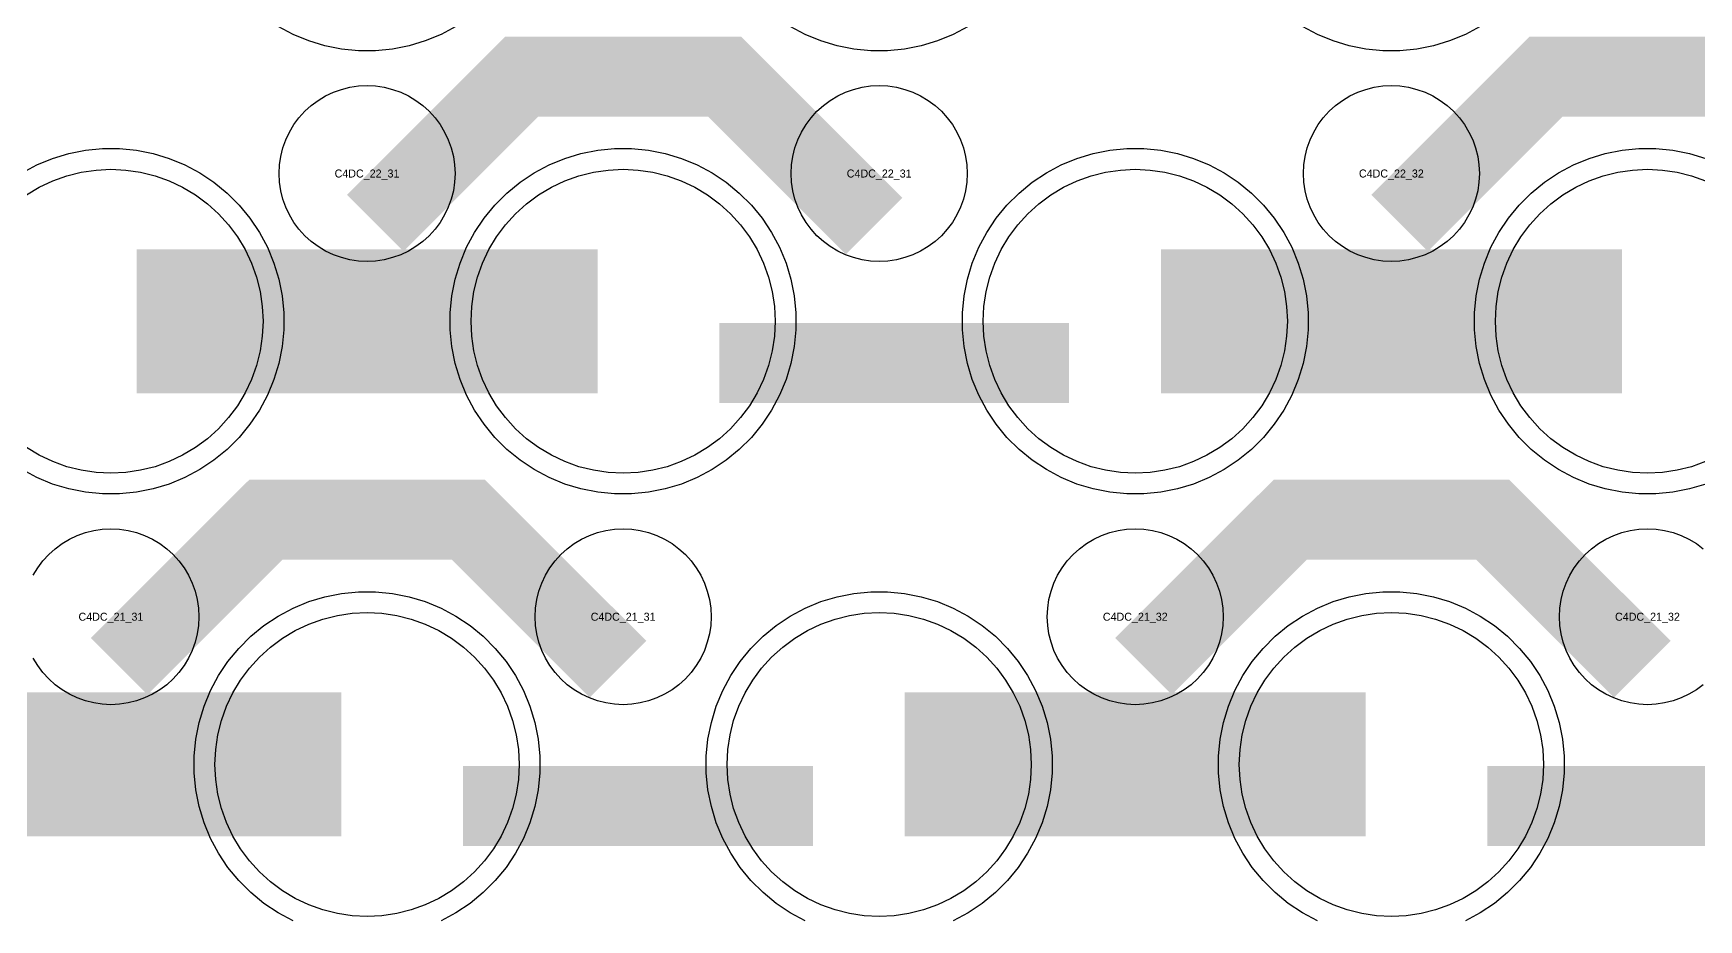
# Model space of a CAD drawing. Extents: x -11880 to 11880, y -14992 to 14992.
# Drawn here: x -2104 to -1584, y -11978 to -11701 of the extents above; entities that cross this region are included whole.
import ezdxf
from ezdxf.enums import TextEntityAlignment as Align

# ---------------------------------------------------------------- set-up
doc = ezdxf.new("R2010")
doc.units = 0
doc.header["$MEASUREMENT"] = 0
for name, color, linetype in [('GDS_775_DT_237', 138, 'CONTINUOUS'), ('RDL1_FS', 34, 'CONTINUOUS'), ('RDL_BS', 160, 'CONTINUOUS')]:
    doc.layers.add(name, color=color, linetype=linetype)

msp = doc.modelspace()

# ---------------------------------------------------------------- linework, layer by layer
at = {"layer": 'RDL1_FS'}
for points in [[(-2106.395, -11751.653), (-2102.395, -11749.255), (-2098.181, -11747.263), (-2093.791, -11745.691), (-2089.268, -11744.559), (-2084.657, -11743.875), (-2080, -11743.646), (-2075.343, -11743.875), (-2070.732, -11744.559), (-2066.209, -11745.691), (-2061.819, -11747.263), (-2057.605, -11749.255), (-2053.605, -11751.653), (-2049.86, -11754.431), (-2046.406, -11757.561), (-2043.276, -11761.015), (-2040.498, -11764.76), (-2038.1, -11768.76), (-2036.108, -11772.974), (-2034.536, -11777.364), (-2033.404, -11781.887), (-2032.72, -11786.498), (-2032.491, -11791.155), (-2032.72, -11795.812), (-2033.404, -11800.423), (-2034.536, -11804.946), (-2036.108, -11809.336), (-2038.1, -11813.55), (-2040.498, -11817.55), (-2043.276, -11821.295), (-2046.406, -11824.749), (-2049.86, -11827.879), (-2053.605, -11830.657), (-2057.605, -11833.055), (-2061.819, -11835.047), (-2066.209, -11836.619), (-2070.732, -11837.751), (-2075.343, -11838.435), (-2080, -11838.664), (-2084.657, -11838.435), (-2089.268, -11837.751), (-2093.791, -11836.619), (-2098.181, -11835.047), (-2102.395, -11833.055), (-2106.395, -11830.657)], [(-1581.819, -11835.047), (-1586.209, -11836.619), (-1590.732, -11837.751), (-1595.343, -11838.435), (-1600, -11838.664), (-1604.657, -11838.435), (-1609.268, -11837.751), (-1613.791, -11836.619), (-1618.181, -11835.047), (-1622.395, -11833.055), (-1626.395, -11830.657), (-1630.14, -11827.879), (-1633.594, -11824.749), (-1636.724, -11821.295), (-1639.502, -11817.55), (-1641.9, -11813.55), (-1643.892, -11809.336), (-1645.464, -11804.946), (-1646.596, -11800.423), (-1647.28, -11795.812), (-1647.509, -11791.155), (-1647.28, -11786.498), (-1646.596, -11781.887), (-1645.464, -11777.364), (-1643.892, -11772.974), (-1641.9, -11768.76), (-1639.502, -11764.76), (-1636.724, -11761.015), (-1633.594, -11757.561), (-1630.14, -11754.431), (-1626.395, -11751.653), (-1622.395, -11749.255), (-1618.181, -11747.263), (-1613.791, -11745.691), (-1609.268, -11744.559), (-1604.657, -11743.875), (-1600, -11743.646), (-1595.343, -11743.875), (-1590.732, -11744.559), (-1586.209, -11745.691), (-1581.819, -11747.263)]]:
    msp.add_lwpolyline(points, dxfattribs=at)
for points in [[(-1920, -11838.664), (-1924.657, -11838.435), (-1929.268, -11837.751), (-1933.791, -11836.619), (-1938.181, -11835.047), (-1942.395, -11833.055), (-1946.395, -11830.657), (-1950.14, -11827.879), (-1953.594, -11824.749), (-1956.724, -11821.295), (-1959.502, -11817.55), (-1961.9, -11813.55), (-1963.892, -11809.336), (-1965.464, -11804.946), (-1966.596, -11800.423), (-1967.28, -11795.812), (-1967.509, -11791.155), (-1967.28, -11786.498), (-1966.596, -11781.887), (-1965.464, -11777.364), (-1963.892, -11772.974), (-1961.9, -11768.76), (-1959.502, -11764.76), (-1956.724, -11761.015), (-1953.594, -11757.561), (-1950.14, -11754.431), (-1946.395, -11751.653), (-1942.395, -11749.255), (-1938.181, -11747.263), (-1933.791, -11745.691), (-1929.268, -11744.559), (-1924.657, -11743.875), (-1920, -11743.646), (-1915.343, -11743.875), (-1910.732, -11744.559), (-1906.209, -11745.691), (-1901.819, -11747.263), (-1897.605, -11749.255), (-1893.605, -11751.653), (-1889.86, -11754.431), (-1886.406, -11757.561), (-1883.276, -11761.015), (-1880.498, -11764.76), (-1878.1, -11768.76), (-1876.108, -11772.974), (-1874.536, -11777.364), (-1873.404, -11781.887), (-1872.72, -11786.498), (-1872.491, -11791.155), (-1872.72, -11795.812), (-1873.404, -11800.423), (-1874.536, -11804.946), (-1876.108, -11809.336), (-1878.1, -11813.55), (-1880.498, -11817.55), (-1883.276, -11821.295), (-1886.406, -11824.749), (-1889.86, -11827.879), (-1893.605, -11830.657), (-1897.605, -11833.055), (-1901.819, -11835.047), (-1906.209, -11836.619), (-1910.732, -11837.751), (-1915.343, -11838.435)], [(-1760, -11838.664), (-1764.657, -11838.435), (-1769.268, -11837.751), (-1773.791, -11836.619), (-1778.181, -11835.047), (-1782.395, -11833.055), (-1786.395, -11830.657), (-1790.14, -11827.879), (-1793.594, -11824.749), (-1796.724, -11821.295), (-1799.502, -11817.55), (-1801.9, -11813.55), (-1803.892, -11809.336), (-1805.464, -11804.946), (-1806.596, -11800.423), (-1807.28, -11795.812), (-1807.509, -11791.155), (-1807.28, -11786.498), (-1806.596, -11781.887), (-1805.464, -11777.364), (-1803.892, -11772.974), (-1801.9, -11768.76), (-1799.502, -11764.76), (-1796.724, -11761.015), (-1793.594, -11757.561), (-1790.14, -11754.431), (-1786.395, -11751.653), (-1782.395, -11749.255), (-1778.181, -11747.263), (-1773.791, -11745.691), (-1769.268, -11744.559), (-1764.657, -11743.875), (-1760, -11743.646), (-1755.343, -11743.875), (-1750.732, -11744.559), (-1746.209, -11745.691), (-1741.819, -11747.263), (-1737.605, -11749.255), (-1733.605, -11751.653), (-1729.86, -11754.431), (-1726.406, -11757.561), (-1723.276, -11761.015), (-1720.498, -11764.76), (-1718.1, -11768.76), (-1716.108, -11772.974), (-1714.536, -11777.364), (-1713.404, -11781.887), (-1712.72, -11786.498), (-1712.491, -11791.155), (-1712.72, -11795.812), (-1713.404, -11800.423), (-1714.536, -11804.946), (-1716.108, -11809.336), (-1718.1, -11813.55), (-1720.498, -11817.55), (-1723.276, -11821.295), (-1726.406, -11824.749), (-1729.86, -11827.879), (-1733.605, -11830.657), (-1737.605, -11833.055), (-1741.819, -11835.047), (-1746.209, -11836.619), (-1750.732, -11837.751), (-1755.343, -11838.435)], [(-2000, -11977.229), (-2004.657, -11977), (-2009.268, -11976.316), (-2013.791, -11975.184), (-2018.181, -11973.612), (-2022.395, -11971.62), (-2026.395, -11969.222), (-2030.14, -11966.444), (-2033.594, -11963.314), (-2036.724, -11959.86), (-2039.502, -11956.115), (-2041.9, -11952.115), (-2043.892, -11947.901), (-2045.464, -11943.511), (-2046.596, -11938.988), (-2047.28, -11934.377), (-2047.509, -11929.72), (-2047.28, -11925.063), (-2046.596, -11920.452), (-2045.464, -11915.929), (-2043.892, -11911.539), (-2041.9, -11907.325), (-2039.502, -11903.325), (-2036.724, -11899.58), (-2033.594, -11896.126), (-2030.14, -11892.996), (-2026.395, -11890.218), (-2022.395, -11887.82), (-2018.181, -11885.828), (-2013.791, -11884.256), (-2009.268, -11883.124), (-2004.657, -11882.44), (-2000, -11882.211), (-1995.343, -11882.44), (-1990.732, -11883.124), (-1986.209, -11884.256), (-1981.819, -11885.828), (-1977.605, -11887.82), (-1973.605, -11890.218), (-1969.86, -11892.996), (-1966.406, -11896.126), (-1963.276, -11899.58), (-1960.498, -11903.325), (-1958.1, -11907.325), (-1956.108, -11911.539), (-1954.536, -11915.929), (-1953.404, -11920.452), (-1952.72, -11925.063), (-1952.491, -11929.72), (-1952.72, -11934.377), (-1953.404, -11938.988), (-1954.536, -11943.511), (-1956.108, -11947.901), (-1958.1, -11952.115), (-1960.498, -11956.115), (-1963.276, -11959.86), (-1966.406, -11963.314), (-1969.86, -11966.444), (-1973.605, -11969.222), (-1977.605, -11971.62), (-1981.819, -11973.612), (-1986.209, -11975.184), (-1990.732, -11976.316), (-1995.343, -11977)], [(-1840, -11977.229), (-1844.657, -11977), (-1849.268, -11976.316), (-1853.791, -11975.184), (-1858.181, -11973.612), (-1862.395, -11971.62), (-1866.395, -11969.222), (-1870.14, -11966.444), (-1873.594, -11963.314), (-1876.724, -11959.86), (-1879.502, -11956.115), (-1881.9, -11952.115), (-1883.892, -11947.901), (-1885.464, -11943.511), (-1886.596, -11938.988), (-1887.28, -11934.377), (-1887.509, -11929.72), (-1887.28, -11925.063), (-1886.596, -11920.452), (-1885.464, -11915.929), (-1883.892, -11911.539), (-1881.9, -11907.325), (-1879.502, -11903.325), (-1876.724, -11899.58), (-1873.594, -11896.126), (-1870.14, -11892.996), (-1866.395, -11890.218), (-1862.395, -11887.82), (-1858.181, -11885.828), (-1853.791, -11884.256), (-1849.268, -11883.124), (-1844.657, -11882.44), (-1840, -11882.211), (-1835.343, -11882.44), (-1830.732, -11883.124), (-1826.209, -11884.256), (-1821.819, -11885.828), (-1817.605, -11887.82), (-1813.605, -11890.218), (-1809.86, -11892.996), (-1806.406, -11896.126), (-1803.276, -11899.58), (-1800.498, -11903.325), (-1798.1, -11907.325), (-1796.108, -11911.539), (-1794.536, -11915.929), (-1793.404, -11920.452), (-1792.72, -11925.063), (-1792.491, -11929.72), (-1792.72, -11934.377), (-1793.404, -11938.988), (-1794.536, -11943.511), (-1796.108, -11947.901), (-1798.1, -11952.115), (-1800.498, -11956.115), (-1803.276, -11959.86), (-1806.406, -11963.314), (-1809.86, -11966.444), (-1813.605, -11969.222), (-1817.605, -11971.62), (-1821.819, -11973.612), (-1826.209, -11975.184), (-1830.732, -11976.316), (-1835.343, -11977)], [(-1680, -11977.229), (-1684.657, -11977), (-1689.268, -11976.316), (-1693.791, -11975.184), (-1698.181, -11973.612), (-1702.395, -11971.62), (-1706.395, -11969.222), (-1710.14, -11966.444), (-1713.594, -11963.314), (-1716.724, -11959.86), (-1719.502, -11956.115), (-1721.9, -11952.115), (-1723.892, -11947.901), (-1725.464, -11943.511), (-1726.596, -11938.988), (-1727.28, -11934.377), (-1727.509, -11929.72), (-1727.28, -11925.063), (-1726.596, -11920.452), (-1725.464, -11915.929), (-1723.892, -11911.539), (-1721.9, -11907.325), (-1719.502, -11903.325), (-1716.724, -11899.58), (-1713.594, -11896.126), (-1710.14, -11892.996), (-1706.395, -11890.218), (-1702.395, -11887.82), (-1698.181, -11885.828), (-1693.791, -11884.256), (-1689.268, -11883.124), (-1684.657, -11882.44), (-1680, -11882.211), (-1675.343, -11882.44), (-1670.732, -11883.124), (-1666.209, -11884.256), (-1661.819, -11885.828), (-1657.605, -11887.82), (-1653.605, -11890.218), (-1649.86, -11892.996), (-1646.406, -11896.126), (-1643.276, -11899.58), (-1640.498, -11903.325), (-1638.1, -11907.325), (-1636.108, -11911.539), (-1634.536, -11915.929), (-1633.404, -11920.452), (-1632.72, -11925.063), (-1632.491, -11929.72), (-1632.72, -11934.377), (-1633.404, -11938.988), (-1634.536, -11943.511), (-1636.108, -11947.901), (-1638.1, -11952.115), (-1640.498, -11956.115), (-1643.276, -11959.86), (-1646.406, -11963.314), (-1649.86, -11966.444), (-1653.605, -11969.222), (-1657.605, -11971.62), (-1661.819, -11973.612), (-1666.209, -11975.184), (-1670.732, -11976.316), (-1675.343, -11977)]]:
    msp.add_lwpolyline(points, close=True, dxfattribs=at)
for points in [[(-2071.998, -11791.155, 45, 45, 0), (-1999.998, -11791.155, 45, 45, 0)], [(-1999.998, -11791.155, 45, 45, 0), (-1927.998, -11791.155, 45, 45, 0)], [(-1751.998, -11791.155, 45, 45, 0), (-1679.998, -11791.155, 45, 45, 0)], [(-1679.998, -11791.155, 45, 45, 0), (-1607.998, -11791.155, 45, 45, 0)], [(-2151.998, -11929.72, 45, 45, 0), (-2079.998, -11929.72, 45, 45, 0)], [(-2079.998, -11929.72, 45, 45, 0), (-2007.998, -11929.72, 45, 45, 0)], [(-1831.998, -11929.72, 45, 45, 0), (-1759.998, -11929.72, 45, 45, 0)], [(-1759.998, -11929.72, 45, 45, 0), (-1687.998, -11929.72, 45, 45, 0)]]:
    msp.add_lwpolyline(points, format="xyseb", dxfattribs=at)
at = {"layer": 'RDL_BS'}
for points in [[(-1972.223, -11698.973), (-1976.885, -11701.465), (-1981.795, -11703.496), (-1986.835, -11705.027), (-1992.062, -11706.073), (-1997.356, -11706.59), (-2002.644, -11706.59), (-2007.938, -11706.073), (-2013.165, -11705.027), (-2018.205, -11703.496), (-2023.115, -11701.465), (-2027.777, -11698.973)], [(-1812.223, -11698.973), (-1816.885, -11701.465), (-1821.795, -11703.496), (-1826.835, -11705.027), (-1832.062, -11706.073), (-1837.356, -11706.59), (-1842.644, -11706.59), (-1847.938, -11706.073), (-1853.165, -11705.027), (-1858.205, -11703.496), (-1863.115, -11701.465), (-1867.777, -11698.973)], [(-1652.223, -11698.973), (-1656.885, -11701.465), (-1661.795, -11703.496), (-1666.835, -11705.027), (-1672.062, -11706.073), (-1677.356, -11706.59), (-1682.644, -11706.59), (-1687.938, -11706.073), (-1693.165, -11705.027), (-1698.205, -11703.496), (-1703.115, -11701.465), (-1707.777, -11698.973)], [(-2107.777, -11744.772), (-2103.115, -11742.28), (-2098.205, -11740.249), (-2093.165, -11738.718), (-2087.938, -11737.672), (-2082.644, -11737.155), (-2077.356, -11737.155), (-2072.062, -11737.672), (-2066.835, -11738.718), (-2061.795, -11740.249), (-2056.885, -11742.28), (-2052.223, -11744.772), (-2047.809, -11747.719), (-2043.708, -11751.081), (-2039.926, -11754.863), (-2036.564, -11758.964), (-2033.617, -11763.378), (-2031.125, -11768.04), (-2029.094, -11772.95), (-2027.563, -11777.99), (-2026.517, -11783.217), (-2026, -11788.511), (-2026, -11793.799), (-2026.517, -11799.093), (-2027.563, -11804.32), (-2029.094, -11809.36), (-2031.125, -11814.27), (-2033.617, -11818.932), (-2036.564, -11823.346), (-2039.926, -11827.447), (-2043.708, -11831.229), (-2047.809, -11834.591), (-2052.223, -11837.538), (-2056.885, -11840.03), (-2061.795, -11842.061), (-2066.835, -11843.592), (-2072.062, -11844.638), (-2077.356, -11845.155), (-2082.644, -11845.155), (-2087.938, -11844.638), (-2093.165, -11843.592), (-2098.205, -11842.061), (-2103.115, -11840.03), (-2107.777, -11837.538)], [(-1581.795, -11842.061), (-1586.835, -11843.592), (-1592.062, -11844.638), (-1597.356, -11845.155), (-1602.644, -11845.155), (-1607.938, -11844.638), (-1613.165, -11843.592), (-1618.205, -11842.061), (-1623.115, -11840.03), (-1627.777, -11837.538), (-1632.191, -11834.591), (-1636.292, -11831.229), (-1640.074, -11827.447), (-1643.436, -11823.346), (-1646.383, -11818.932), (-1648.875, -11814.27), (-1650.906, -11809.36), (-1652.437, -11804.32), (-1653.483, -11799.093), (-1654, -11793.799), (-1654, -11788.511), (-1653.483, -11783.217), (-1652.437, -11777.99), (-1650.906, -11772.95), (-1648.875, -11768.04), (-1646.383, -11763.378), (-1643.436, -11758.964), (-1640.074, -11754.863), (-1636.292, -11751.081), (-1632.191, -11747.719), (-1627.777, -11744.772), (-1623.115, -11742.28), (-1618.205, -11740.249), (-1613.165, -11738.718), (-1607.938, -11737.672), (-1602.644, -11737.155), (-1597.356, -11737.155), (-1592.062, -11737.672), (-1586.835, -11738.718), (-1581.795, -11740.249)], [(-2104.25, -11870.576), (-2102.857, -11868.252), (-2101.254, -11866.089), (-2099.442, -11864.09), (-2097.443, -11862.278), (-2095.28, -11860.675), (-2092.956, -11859.282), (-2090.519, -11858.13), (-2087.984, -11857.223), (-2085.365, -11856.566), (-2082.693, -11856.17), (-2080, -11856.038), (-2077.307, -11856.17), (-2074.635, -11856.566), (-2072.016, -11857.223), (-2069.481, -11858.13), (-2067.044, -11859.282), (-2064.72, -11860.675), (-2062.557, -11862.278), (-2060.558, -11864.09), (-2058.746, -11866.089), (-2057.143, -11868.252), (-2055.75, -11870.576), (-2054.598, -11873.013), (-2053.691, -11875.548), (-2053.034, -11878.167), (-2052.638, -11880.839), (-2052.506, -11883.532), (-2052.638, -11886.225), (-2053.034, -11888.897), (-2053.691, -11891.516), (-2054.598, -11894.051), (-2055.75, -11896.488), (-2057.143, -11898.812), (-2058.746, -11900.975), (-2060.558, -11902.974), (-2062.557, -11904.786), (-2064.72, -11906.389), (-2067.044, -11907.782), (-2069.481, -11908.934), (-2072.016, -11909.841), (-2074.635, -11910.498), (-2077.307, -11910.894), (-2080, -11911.026), (-2082.693, -11910.894), (-2085.365, -11910.498), (-2087.984, -11909.841), (-2090.519, -11908.934), (-2092.956, -11907.782), (-2095.28, -11906.389), (-2097.443, -11904.786), (-2099.442, -11902.974), (-2101.254, -11900.975), (-2102.857, -11898.812), (-2104.25, -11896.488)], [(-1582.557, -11904.786), (-1584.72, -11906.389), (-1587.044, -11907.782), (-1589.481, -11908.934), (-1592.016, -11909.841), (-1594.635, -11910.498), (-1597.307, -11910.894), (-1600, -11911.026), (-1602.693, -11910.894), (-1605.365, -11910.498), (-1607.984, -11909.841), (-1610.519, -11908.934), (-1612.956, -11907.782), (-1615.28, -11906.389), (-1617.443, -11904.786), (-1619.442, -11902.974), (-1621.254, -11900.975), (-1622.857, -11898.812), (-1624.25, -11896.488), (-1625.402, -11894.051), (-1626.309, -11891.516), (-1626.966, -11888.897), (-1627.362, -11886.225), (-1627.494, -11883.532), (-1627.362, -11880.839), (-1626.966, -11878.167), (-1626.309, -11875.548), (-1625.402, -11873.013), (-1624.25, -11870.576), (-1622.857, -11868.252), (-1621.254, -11866.089), (-1619.442, -11864.09), (-1617.443, -11862.278), (-1615.28, -11860.675), (-1612.956, -11859.282), (-1610.519, -11858.13), (-1607.984, -11857.223), (-1605.365, -11856.566), (-1602.693, -11856.17), (-1600, -11856.038), (-1597.307, -11856.17), (-1594.635, -11856.566), (-1592.016, -11857.223), (-1589.481, -11858.13), (-1587.044, -11859.282), (-1584.72, -11860.675), (-1582.557, -11862.278)], [(-2023.115, -11978.595), (-2027.777, -11976.103), (-2032.191, -11973.156), (-2036.292, -11969.794), (-2040.074, -11966.012), (-2043.436, -11961.911), (-2046.383, -11957.497), (-2048.875, -11952.835), (-2050.906, -11947.925), (-2052.437, -11942.885), (-2053.483, -11937.658), (-2054, -11932.364), (-2054, -11927.076), (-2053.483, -11921.782), (-2052.437, -11916.555), (-2050.906, -11911.515), (-2048.875, -11906.605), (-2046.383, -11901.943), (-2043.436, -11897.529), (-2040.074, -11893.428), (-2036.292, -11889.646), (-2032.191, -11886.284), (-2027.777, -11883.337), (-2023.115, -11880.845), (-2018.205, -11878.814), (-2013.165, -11877.283), (-2007.938, -11876.237), (-2002.644, -11875.72), (-1997.356, -11875.72), (-1992.062, -11876.237), (-1986.835, -11877.283), (-1981.795, -11878.814), (-1976.885, -11880.845), (-1972.223, -11883.337), (-1967.809, -11886.284), (-1963.708, -11889.646), (-1959.926, -11893.428), (-1956.564, -11897.529), (-1953.617, -11901.943), (-1951.125, -11906.605), (-1949.094, -11911.515), (-1947.563, -11916.555), (-1946.517, -11921.782), (-1946, -11927.076), (-1946, -11932.364), (-1946.517, -11937.658), (-1947.563, -11942.885), (-1949.094, -11947.925), (-1951.125, -11952.835), (-1953.617, -11957.497), (-1956.564, -11961.911), (-1959.926, -11966.012), (-1963.708, -11969.794), (-1967.809, -11973.156), (-1972.223, -11976.103), (-1976.885, -11978.595)], [(-1863.115, -11978.595), (-1867.777, -11976.103), (-1872.191, -11973.156), (-1876.292, -11969.794), (-1880.074, -11966.012), (-1883.436, -11961.911), (-1886.383, -11957.497), (-1888.875, -11952.835), (-1890.906, -11947.925), (-1892.437, -11942.885), (-1893.483, -11937.658), (-1894, -11932.364), (-1894, -11927.076), (-1893.483, -11921.782), (-1892.437, -11916.555), (-1890.906, -11911.515), (-1888.875, -11906.605), (-1886.383, -11901.943), (-1883.436, -11897.529), (-1880.074, -11893.428), (-1876.292, -11889.646), (-1872.191, -11886.284), (-1867.777, -11883.337), (-1863.115, -11880.845), (-1858.205, -11878.814), (-1853.165, -11877.283), (-1847.938, -11876.237), (-1842.644, -11875.72), (-1837.356, -11875.72), (-1832.062, -11876.237), (-1826.835, -11877.283), (-1821.795, -11878.814), (-1816.885, -11880.845), (-1812.223, -11883.337), (-1807.809, -11886.284), (-1803.708, -11889.646), (-1799.926, -11893.428), (-1796.564, -11897.529), (-1793.617, -11901.943), (-1791.125, -11906.605), (-1789.094, -11911.515), (-1787.563, -11916.555), (-1786.517, -11921.782), (-1786, -11927.076), (-1786, -11932.364), (-1786.517, -11937.658), (-1787.563, -11942.885), (-1789.094, -11947.925), (-1791.125, -11952.835), (-1793.617, -11957.497), (-1796.564, -11961.911), (-1799.926, -11966.012), (-1803.708, -11969.794), (-1807.809, -11973.156), (-1812.223, -11976.103), (-1816.885, -11978.595)], [(-1703.115, -11978.595), (-1707.777, -11976.103), (-1712.191, -11973.156), (-1716.292, -11969.794), (-1720.074, -11966.012), (-1723.436, -11961.911), (-1726.383, -11957.497), (-1728.875, -11952.835), (-1730.906, -11947.925), (-1732.437, -11942.885), (-1733.483, -11937.658), (-1734, -11932.364), (-1734, -11927.076), (-1733.483, -11921.782), (-1732.437, -11916.555), (-1730.906, -11911.515), (-1728.875, -11906.605), (-1726.383, -11901.943), (-1723.436, -11897.529), (-1720.074, -11893.428), (-1716.292, -11889.646), (-1712.191, -11886.284), (-1707.777, -11883.337), (-1703.115, -11880.845), (-1698.205, -11878.814), (-1693.165, -11877.283), (-1687.938, -11876.237), (-1682.644, -11875.72), (-1677.356, -11875.72), (-1672.062, -11876.237), (-1666.835, -11877.283), (-1661.795, -11878.814), (-1656.885, -11880.845), (-1652.223, -11883.337), (-1647.809, -11886.284), (-1643.708, -11889.646), (-1639.926, -11893.428), (-1636.564, -11897.529), (-1633.617, -11901.943), (-1631.125, -11906.605), (-1629.094, -11911.515), (-1627.563, -11916.555), (-1626.517, -11921.782), (-1626, -11927.076), (-1626, -11932.364), (-1626.517, -11937.658), (-1627.563, -11942.885), (-1629.094, -11947.925), (-1631.125, -11952.835), (-1633.617, -11957.497), (-1636.564, -11961.911), (-1639.926, -11966.012), (-1643.708, -11969.794), (-1647.809, -11973.156), (-1652.223, -11976.103), (-1656.885, -11978.595)]]:
    msp.add_lwpolyline(points, dxfattribs=at)
for points in [[(-1997.438, -11760.469, 25, 25, 0), (-1951.623, -11714.654, 25, 25, 0), (-1918.07, -11714.654, 25, 25, 0)], [(-1841.599, -11761.368, 25, 25, 0), (-1888.313, -11714.654, 25, 25, 0), (-1918.071, -11714.654, 25, 25, 0)], [(-1677.438, -11760.469, 25, 25, 0), (-1631.623, -11714.654, 25, 25, 0), (-1598.07, -11714.654, 25, 25, 0)], [(-1521.599, -11761.368, 25, 25, 0), (-1568.313, -11714.654, 25, 25, 0), (-1598.071, -11714.654, 25, 25, 0)], [(-1889.984, -11804.168, 25, 25, 0), (-1780.719, -11804.168, 25, 25, 0)], [(-2077.438, -11899.034, 25, 25, 0), (-2031.623, -11853.219, 25, 25, 0), (-1998.07, -11853.219, 25, 25, 0)], [(-1921.599, -11899.933, 25, 25, 0), (-1968.313, -11853.219, 25, 25, 0), (-1998.071, -11853.219, 25, 25, 0)], [(-1757.438, -11899.034, 25, 25, 0), (-1711.623, -11853.219, 25, 25, 0), (-1678.07, -11853.219, 25, 25, 0)], [(-1601.599, -11899.933, 25, 25, 0), (-1648.313, -11853.219, 25, 25, 0), (-1678.071, -11853.219, 25, 25, 0)], [(-1969.984, -11942.733, 25, 25, 0), (-1860.719, -11942.733, 25, 25, 0)], [(-1649.984, -11942.733, 25, 25, 0), (-1540.719, -11942.733, 25, 25, 0)]]:
    msp.add_lwpolyline(points, format="xyseb", dxfattribs=at)
for points in [[(-2000, -11772.461), (-2002.693, -11772.329), (-2005.365, -11771.933), (-2007.984, -11771.276), (-2010.519, -11770.369), (-2012.956, -11769.217), (-2015.28, -11767.824), (-2017.443, -11766.221), (-2019.442, -11764.409), (-2021.254, -11762.41), (-2022.857, -11760.247), (-2024.25, -11757.923), (-2025.402, -11755.486), (-2026.309, -11752.951), (-2026.966, -11750.332), (-2027.362, -11747.66), (-2027.494, -11744.967), (-2027.362, -11742.274), (-2026.966, -11739.602), (-2026.309, -11736.983), (-2025.402, -11734.448), (-2024.25, -11732.011), (-2022.857, -11729.687), (-2021.254, -11727.524), (-2019.442, -11725.525), (-2017.443, -11723.713), (-2015.28, -11722.11), (-2012.956, -11720.717), (-2010.519, -11719.565), (-2007.984, -11718.658), (-2005.365, -11718.001), (-2002.693, -11717.605), (-2000, -11717.473), (-1997.307, -11717.605), (-1994.635, -11718.001), (-1992.016, -11718.658), (-1989.481, -11719.565), (-1987.044, -11720.717), (-1984.72, -11722.11), (-1982.557, -11723.713), (-1980.558, -11725.525), (-1978.746, -11727.524), (-1977.143, -11729.687), (-1975.75, -11732.011), (-1974.598, -11734.448), (-1973.691, -11736.983), (-1973.034, -11739.602), (-1972.638, -11742.274), (-1972.506, -11744.967), (-1972.638, -11747.66), (-1973.034, -11750.332), (-1973.691, -11752.951), (-1974.598, -11755.486), (-1975.75, -11757.923), (-1977.143, -11760.247), (-1978.746, -11762.41), (-1980.558, -11764.409), (-1982.557, -11766.221), (-1984.72, -11767.824), (-1987.044, -11769.217), (-1989.481, -11770.369), (-1992.016, -11771.276), (-1994.635, -11771.933), (-1997.307, -11772.329)], [(-1840, -11772.461), (-1842.693, -11772.329), (-1845.365, -11771.933), (-1847.984, -11771.276), (-1850.519, -11770.369), (-1852.956, -11769.217), (-1855.28, -11767.824), (-1857.443, -11766.221), (-1859.442, -11764.409), (-1861.254, -11762.41), (-1862.857, -11760.247), (-1864.25, -11757.923), (-1865.402, -11755.486), (-1866.309, -11752.951), (-1866.966, -11750.332), (-1867.362, -11747.66), (-1867.494, -11744.967), (-1867.362, -11742.274), (-1866.966, -11739.602), (-1866.309, -11736.983), (-1865.402, -11734.448), (-1864.25, -11732.011), (-1862.857, -11729.687), (-1861.254, -11727.524), (-1859.442, -11725.525), (-1857.443, -11723.713), (-1855.28, -11722.11), (-1852.956, -11720.717), (-1850.519, -11719.565), (-1847.984, -11718.658), (-1845.365, -11718.001), (-1842.693, -11717.605), (-1840, -11717.473), (-1837.307, -11717.605), (-1834.635, -11718.001), (-1832.016, -11718.658), (-1829.481, -11719.565), (-1827.044, -11720.717), (-1824.72, -11722.11), (-1822.557, -11723.713), (-1820.558, -11725.525), (-1818.746, -11727.524), (-1817.143, -11729.687), (-1815.75, -11732.011), (-1814.598, -11734.448), (-1813.691, -11736.983), (-1813.034, -11739.602), (-1812.638, -11742.274), (-1812.506, -11744.967), (-1812.638, -11747.66), (-1813.034, -11750.332), (-1813.691, -11752.951), (-1814.598, -11755.486), (-1815.75, -11757.923), (-1817.143, -11760.247), (-1818.746, -11762.41), (-1820.558, -11764.409), (-1822.557, -11766.221), (-1824.72, -11767.824), (-1827.044, -11769.217), (-1829.481, -11770.369), (-1832.016, -11771.276), (-1834.635, -11771.933), (-1837.307, -11772.329)], [(-1680, -11772.461), (-1682.693, -11772.329), (-1685.365, -11771.933), (-1687.984, -11771.276), (-1690.519, -11770.369), (-1692.956, -11769.217), (-1695.28, -11767.824), (-1697.443, -11766.221), (-1699.442, -11764.409), (-1701.254, -11762.41), (-1702.857, -11760.247), (-1704.25, -11757.923), (-1705.402, -11755.486), (-1706.309, -11752.951), (-1706.966, -11750.332), (-1707.362, -11747.66), (-1707.494, -11744.967), (-1707.362, -11742.274), (-1706.966, -11739.602), (-1706.309, -11736.983), (-1705.402, -11734.448), (-1704.25, -11732.011), (-1702.857, -11729.687), (-1701.254, -11727.524), (-1699.442, -11725.525), (-1697.443, -11723.713), (-1695.28, -11722.11), (-1692.956, -11720.717), (-1690.519, -11719.565), (-1687.984, -11718.658), (-1685.365, -11718.001), (-1682.693, -11717.605), (-1680, -11717.473), (-1677.307, -11717.605), (-1674.635, -11718.001), (-1672.016, -11718.658), (-1669.481, -11719.565), (-1667.044, -11720.717), (-1664.72, -11722.11), (-1662.557, -11723.713), (-1660.558, -11725.525), (-1658.746, -11727.524), (-1657.143, -11729.687), (-1655.75, -11732.011), (-1654.598, -11734.448), (-1653.691, -11736.983), (-1653.034, -11739.602), (-1652.638, -11742.274), (-1652.506, -11744.967), (-1652.638, -11747.66), (-1653.034, -11750.332), (-1653.691, -11752.951), (-1654.598, -11755.486), (-1655.75, -11757.923), (-1657.143, -11760.247), (-1658.746, -11762.41), (-1660.558, -11764.409), (-1662.557, -11766.221), (-1664.72, -11767.824), (-1667.044, -11769.217), (-1669.481, -11770.369), (-1672.016, -11771.276), (-1674.635, -11771.933), (-1677.307, -11772.329)], [(-1922.644, -11845.155), (-1927.938, -11844.638), (-1933.165, -11843.592), (-1938.205, -11842.061), (-1943.115, -11840.03), (-1947.777, -11837.538), (-1952.191, -11834.591), (-1956.292, -11831.229), (-1960.074, -11827.447), (-1963.436, -11823.346), (-1966.383, -11818.932), (-1968.875, -11814.27), (-1970.906, -11809.36), (-1972.437, -11804.32), (-1973.483, -11799.093), (-1974, -11793.799), (-1974, -11788.511), (-1973.483, -11783.217), (-1972.437, -11777.99), (-1970.906, -11772.95), (-1968.875, -11768.04), (-1966.383, -11763.378), (-1963.436, -11758.964), (-1960.074, -11754.863), (-1956.292, -11751.081), (-1952.191, -11747.719), (-1947.777, -11744.772), (-1943.115, -11742.28), (-1938.205, -11740.249), (-1933.165, -11738.718), (-1927.938, -11737.672), (-1922.644, -11737.155), (-1917.356, -11737.155), (-1912.062, -11737.672), (-1906.835, -11738.718), (-1901.795, -11740.249), (-1896.885, -11742.28), (-1892.223, -11744.772), (-1887.809, -11747.719), (-1883.708, -11751.081), (-1879.926, -11754.863), (-1876.564, -11758.964), (-1873.617, -11763.378), (-1871.125, -11768.04), (-1869.094, -11772.95), (-1867.563, -11777.99), (-1866.517, -11783.217), (-1866, -11788.511), (-1866, -11793.799), (-1866.517, -11799.093), (-1867.563, -11804.32), (-1869.094, -11809.36), (-1871.125, -11814.27), (-1873.617, -11818.932), (-1876.564, -11823.346), (-1879.926, -11827.447), (-1883.708, -11831.229), (-1887.809, -11834.591), (-1892.223, -11837.538), (-1896.885, -11840.03), (-1901.795, -11842.061), (-1906.835, -11843.592), (-1912.062, -11844.638), (-1917.356, -11845.155)], [(-1762.644, -11845.155), (-1767.938, -11844.638), (-1773.165, -11843.592), (-1778.205, -11842.061), (-1783.115, -11840.03), (-1787.777, -11837.538), (-1792.191, -11834.591), (-1796.292, -11831.229), (-1800.074, -11827.447), (-1803.436, -11823.346), (-1806.383, -11818.932), (-1808.875, -11814.27), (-1810.906, -11809.36), (-1812.437, -11804.32), (-1813.483, -11799.093), (-1814, -11793.799), (-1814, -11788.511), (-1813.483, -11783.217), (-1812.437, -11777.99), (-1810.906, -11772.95), (-1808.875, -11768.04), (-1806.383, -11763.378), (-1803.436, -11758.964), (-1800.074, -11754.863), (-1796.292, -11751.081), (-1792.191, -11747.719), (-1787.777, -11744.772), (-1783.115, -11742.28), (-1778.205, -11740.249), (-1773.165, -11738.718), (-1767.938, -11737.672), (-1762.644, -11737.155), (-1757.356, -11737.155), (-1752.062, -11737.672), (-1746.835, -11738.718), (-1741.795, -11740.249), (-1736.885, -11742.28), (-1732.223, -11744.772), (-1727.809, -11747.719), (-1723.708, -11751.081), (-1719.926, -11754.863), (-1716.564, -11758.964), (-1713.617, -11763.378), (-1711.125, -11768.04), (-1709.094, -11772.95), (-1707.563, -11777.99), (-1706.517, -11783.217), (-1706, -11788.511), (-1706, -11793.799), (-1706.517, -11799.093), (-1707.563, -11804.32), (-1709.094, -11809.36), (-1711.125, -11814.27), (-1713.617, -11818.932), (-1716.564, -11823.346), (-1719.926, -11827.447), (-1723.708, -11831.229), (-1727.809, -11834.591), (-1732.223, -11837.538), (-1736.885, -11840.03), (-1741.795, -11842.061), (-1746.835, -11843.592), (-1752.062, -11844.638), (-1757.356, -11845.155)], [(-1920, -11911.026), (-1922.693, -11910.894), (-1925.365, -11910.498), (-1927.984, -11909.841), (-1930.519, -11908.934), (-1932.956, -11907.782), (-1935.28, -11906.389), (-1937.443, -11904.786), (-1939.442, -11902.974), (-1941.254, -11900.975), (-1942.857, -11898.812), (-1944.25, -11896.488), (-1945.402, -11894.051), (-1946.309, -11891.516), (-1946.966, -11888.897), (-1947.362, -11886.225), (-1947.494, -11883.532), (-1947.362, -11880.839), (-1946.966, -11878.167), (-1946.309, -11875.548), (-1945.402, -11873.013), (-1944.25, -11870.576), (-1942.857, -11868.252), (-1941.254, -11866.089), (-1939.442, -11864.09), (-1937.443, -11862.278), (-1935.28, -11860.675), (-1932.956, -11859.282), (-1930.519, -11858.13), (-1927.984, -11857.223), (-1925.365, -11856.566), (-1922.693, -11856.17), (-1920, -11856.038), (-1917.307, -11856.17), (-1914.635, -11856.566), (-1912.016, -11857.223), (-1909.481, -11858.13), (-1907.044, -11859.282), (-1904.72, -11860.675), (-1902.557, -11862.278), (-1900.558, -11864.09), (-1898.746, -11866.089), (-1897.143, -11868.252), (-1895.75, -11870.576), (-1894.598, -11873.013), (-1893.691, -11875.548), (-1893.034, -11878.167), (-1892.638, -11880.839), (-1892.506, -11883.532), (-1892.638, -11886.225), (-1893.034, -11888.897), (-1893.691, -11891.516), (-1894.598, -11894.051), (-1895.75, -11896.488), (-1897.143, -11898.812), (-1898.746, -11900.975), (-1900.558, -11902.974), (-1902.557, -11904.786), (-1904.72, -11906.389), (-1907.044, -11907.782), (-1909.481, -11908.934), (-1912.016, -11909.841), (-1914.635, -11910.498), (-1917.307, -11910.894)], [(-1760, -11911.026), (-1762.693, -11910.894), (-1765.365, -11910.498), (-1767.984, -11909.841), (-1770.519, -11908.934), (-1772.956, -11907.782), (-1775.28, -11906.389), (-1777.443, -11904.786), (-1779.442, -11902.974), (-1781.254, -11900.975), (-1782.857, -11898.812), (-1784.25, -11896.488), (-1785.402, -11894.051), (-1786.309, -11891.516), (-1786.966, -11888.897), (-1787.362, -11886.225), (-1787.494, -11883.532), (-1787.362, -11880.839), (-1786.966, -11878.167), (-1786.309, -11875.548), (-1785.402, -11873.013), (-1784.25, -11870.576), (-1782.857, -11868.252), (-1781.254, -11866.089), (-1779.442, -11864.09), (-1777.443, -11862.278), (-1775.28, -11860.675), (-1772.956, -11859.282), (-1770.519, -11858.13), (-1767.984, -11857.223), (-1765.365, -11856.566), (-1762.693, -11856.17), (-1760, -11856.038), (-1757.307, -11856.17), (-1754.635, -11856.566), (-1752.016, -11857.223), (-1749.481, -11858.13), (-1747.044, -11859.282), (-1744.72, -11860.675), (-1742.557, -11862.278), (-1740.558, -11864.09), (-1738.746, -11866.089), (-1737.143, -11868.252), (-1735.75, -11870.576), (-1734.598, -11873.013), (-1733.691, -11875.548), (-1733.034, -11878.167), (-1732.638, -11880.839), (-1732.506, -11883.532), (-1732.638, -11886.225), (-1733.034, -11888.897), (-1733.691, -11891.516), (-1734.598, -11894.051), (-1735.75, -11896.488), (-1737.143, -11898.812), (-1738.746, -11900.975), (-1740.558, -11902.974), (-1742.557, -11904.786), (-1744.72, -11906.389), (-1747.044, -11907.782), (-1749.481, -11908.934), (-1752.016, -11909.841), (-1754.635, -11910.498), (-1757.307, -11910.894)]]:
    msp.add_lwpolyline(points, close=True, dxfattribs=at)

# ---------------------------------------------------------------- texts
at = {"layer": 'GDS_775_DT_237'}
for s, p in [('C4DC_22_31', (-2000, -11744.967)), ('C4DC_22_31', (-2000, -11744.967)), ('C4DC_22_31', (-1840, -11744.967)), ('C4DC_22_31', (-1840, -11744.967)), ('C4DC_22_32', (-1680, -11744.967)), ('C4DC_22_32', (-1680, -11744.967)), ('C4DC_21_31', (-2080, -11883.532)), ('C4DC_21_31', (-2080, -11883.532)), ('C4DC_21_31', (-1920, -11883.532)), ('C4DC_21_31', (-1920, -11883.532)), ('C4DC_21_32', (-1760, -11883.532)), ('C4DC_21_32', (-1760, -11883.532)), ('C4DC_21_32', (-1600, -11883.532)), ('C4DC_21_32', (-1600, -11883.532))]:
    msp.add_text(s, height=2.5, dxfattribs=at).set_placement(p, align=Align.MIDDLE_CENTER)

doc.saveas('drawing.dxf')
